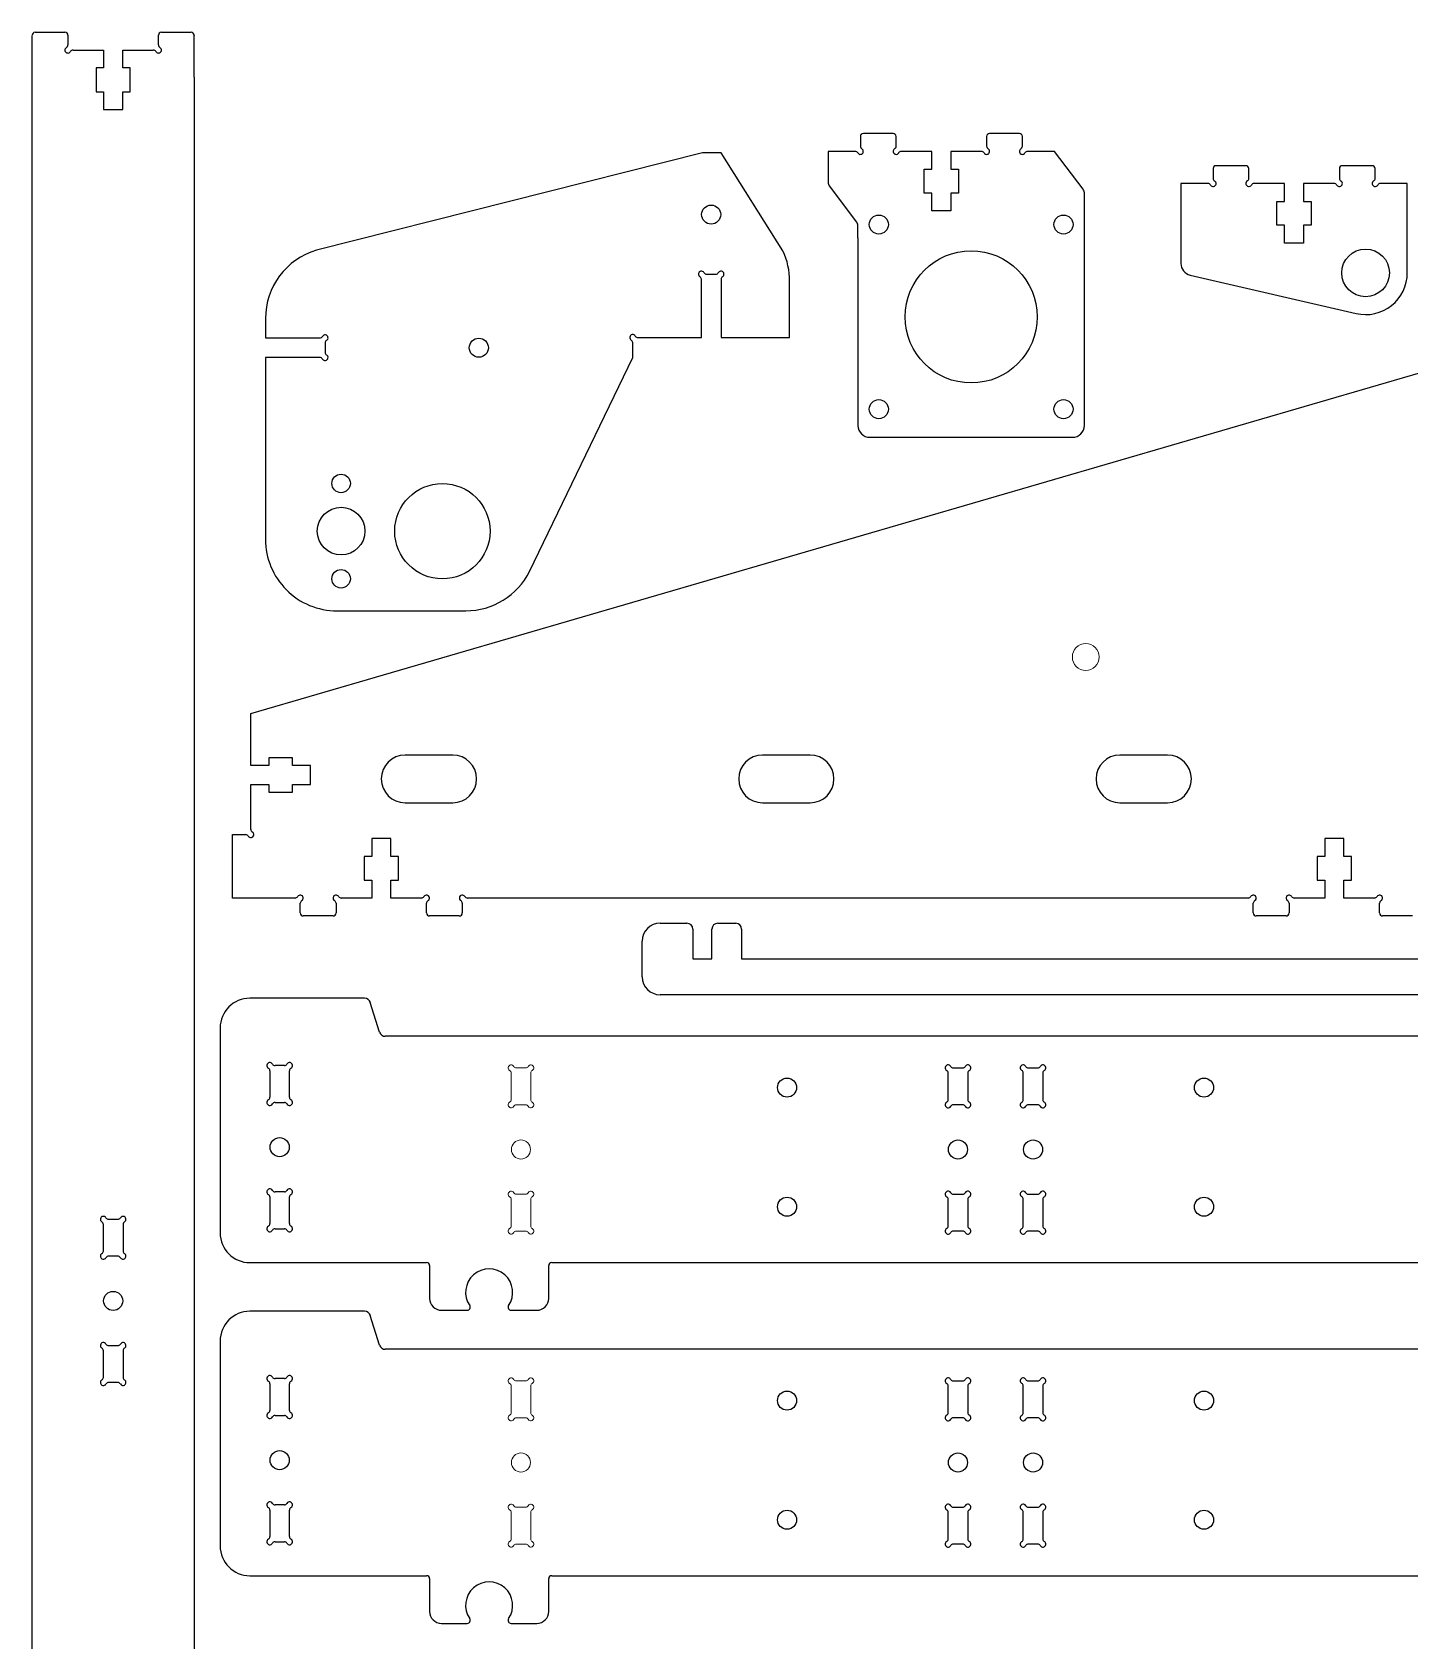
# Model space of a CAD drawing. Header units: millimetres. Extents: x 226 to 1021, y 321 to 821.
# Drawn here: x 237 to 468.3, y 499.8 to 769.8 of the extents above; entities that cross this region are included whole.
import ezdxf

# ---------------------------------------------------------------- set-up
doc = ezdxf.new("R2010")
doc.units = ezdxf.units.MM
for name, color, linetype in [('SLD-0', 179, 'Continuous'), ('SLD-0_2', 179, 'Continuous'), ('SLD-0_5', 179, 'Continuous'), ('WHITE', 179, 'Continuous')]:
    doc.layers.add(name, color=color, linetype=linetype)

msp = doc.modelspace()

# ---------------------------------------------------------------- linework, layer by layer
at = {"layer": 'SLD-0', "linetype": 'Continuous'}
for p, q in [((342.42, 620.22), (346.92, 620.22)), ((347.92, 619.22), (347.92, 614.22)), ((351.12, 614.22), (351.12, 619.22)), ((352.12, 620.22), (355.12, 620.22)), ((356.12, 619.22), (356.12, 614.22)), ((339.42, 611.22), (339.42, 617.22)), ((347.92, 614.22), (351.12, 614.22)), ((356.12, 614.22), (472.95, 614.22)), ((486.65, 608.22), (342.42, 608.22))]:
    msp.add_line(p, q, dxfattribs=at)
at = {"layer": 'SLD-0', "lineweight": 0}
for p, q in [((317.42, 590.61), (317.42, 595.08)), ((318.29, 595.94), (319.86, 595.94)), ((320.72, 595.08), (320.72, 590.61)), ((319.86, 589.74), (318.29, 589.74)), ((317.42, 569.41), (317.42, 573.88)), ((318.29, 574.74), (319.86, 574.74)), ((320.72, 573.88), (320.72, 569.41)), ((319.86, 568.54), (318.29, 568.54)), ((318.29, 543.39), (319.86, 543.39)), ((317.42, 538.05), (317.42, 542.52)), ((320.72, 542.52), (320.72, 538.05)), ((319.86, 537.19), (318.29, 537.19)), ((317.42, 516.85), (317.42, 521.32)), ((318.29, 522.19), (319.86, 522.19)), ((320.72, 521.32), (320.72, 516.85)), ((319.86, 515.99), (318.29, 515.99))]:
    msp.add_line(p, q, dxfattribs=at)
at = {"layer": 'SLD-0'}
for centre, radius in [((288.88, 694.05), 1.55), ((305.88, 686.04), 8), ((288.88, 686.05), 4), ((288.88, 678.05), 1.55)]:
    msp.add_circle(centre, radius, dxfattribs=at)
at = {"layer": 'SLD-0', "lineweight": 0}
for centre in [(319.07, 582.24), (319.07, 529.69)]:
    msp.add_circle(centre, 1.6, dxfattribs=at)
at = {"layer": 'SLD-0', "linetype": 'Continuous'}
for centre, radius, start, end in [((342.42, 617.22), 3, 90, 180), ((346.92, 619.22), 1, 0, 90), ((352.12, 619.22), 1, 90, 180), ((355.12, 619.22), 1, 0, 90), ((342.42, 611.22), 3, 180, 270)]:
    msp.add_arc(centre, radius, start, end, dxfattribs=at)
at = {"layer": 'SLD-0', "lineweight": 0}
for centre, start, end in [((317.42, 595.94), 30.0003, 240.0003), ((316.92, 595.08), 0, 60.0003), ((318.29, 596.44), 210.0003, 270), ((319.86, 596.44), 270, 330.0001), ((320.72, 595.94), 300.0003, 150.0001), ((321.22, 595.08), 120.0003, 180), ((317.42, 589.74), 120.0002, 330), ((316.92, 590.61), 300.0002, 0), ((318.29, 589.24), 90, 150), ((319.86, 589.24), 30.0004, 90), ((320.72, 589.74), 210.0004, 60), ((321.22, 590.61), 180, 240), ((317.42, 574.74), 30.0002, 240), ((320.72, 574.74), 300.0002, 150), ((316.92, 573.88), 0, 60), ((318.29, 575.24), 210.0002, 270), ((319.86, 575.24), 270, 330), ((321.22, 573.88), 120.0002, 180), ((317.42, 568.54), 120.0003, 330.0001), ((316.92, 569.41), 300.0003, 0), ((318.29, 568.04), 90, 150.0001), ((319.86, 568.04), 30.0002, 90), ((320.72, 568.54), 210.0002, 60), ((321.22, 569.41), 180, 240), ((317.42, 543.39), 30.0003, 240.0003), ((316.92, 542.52), 0, 60.0003), ((318.29, 543.89), 210.0003, 270), ((319.86, 543.89), 270, 330.0001), ((320.72, 543.39), 300.0003, 150.0001), ((321.22, 542.52), 120.0003, 180), ((317.42, 537.19), 120.0002, 330), ((316.92, 538.05), 300.0002, 0), ((320.72, 537.19), 210.0004, 60), ((321.22, 538.05), 180, 240), ((318.29, 536.69), 90, 150), ((319.86, 536.69), 30.0004, 90), ((317.42, 522.19), 30.0002, 240), ((316.92, 521.32), 0, 60), ((318.29, 522.69), 210.0002, 270), ((319.86, 522.69), 270, 330), ((320.72, 522.19), 300.0002, 150), ((321.22, 521.32), 120.0002, 180), ((317.42, 515.99), 120.0003, 330.0001), ((316.92, 516.85), 300.0003, 0), ((318.29, 515.49), 90, 150.0001), ((319.86, 515.49), 30.0002, 90), ((320.72, 515.99), 210.0002, 60), ((321.22, 516.85), 180, 240)]:
    msp.add_arc(centre, 0.5, start, end, dxfattribs=at)
at = {"layer": 'SLD-0_2', "linetype": 'Continuous'}
for p, q in [((237.01, 769.32), (237.01, 769.31)), ((264.21, 769.31), (264.21, 769.28)), ((413.45, 743.43), (408.65, 749.8)), ((375.45, 737.89), (370.85, 744)), ((413.65, 742.82), (413.65, 742.83)), ((413.65, 742.68), (413.65, 742.82)), ((413.65, 740.83), (413.65, 742.68)), ((375.65, 735.29), (375.65, 737.3))]:
    msp.add_line(p, q, dxfattribs=at)
for centre, start, end in [((371.65, 744.6), 180, 216.9749), ((412.65, 742.83), 360, 36.9749), ((374.65, 737.29), 360, 36.9749)]:
    msp.add_arc(centre, 1, start, end, dxfattribs=at)
at = {"layer": 'SLD-0_5', "color": 179, "linetype": 'Continuous', "lineweight": 15}
msp.add_circle((413.89, 664.92), 2.25, dxfattribs=at)
at = {"layer": 'WHITE', "linetype": 'Continuous'}
for p, q in [((237.51, 769.81), (242.51, 769.81)), ((258.71, 769.81), (263.71, 769.81)), ((243.01, 769.31), (243.01, 767.68)), ((258.21, 767.68), (258.21, 769.31)), ((243.88, 766.81), (249.01, 766.81)), ((249.01, 766.81), (249.01, 763.81)), ((252.21, 763.81), (252.21, 766.81)), ((252.21, 766.81), (257.34, 766.81)), ((237.01, 494.68), (237.01, 762.25)), ((249.01, 763.81), (247.74, 763.81)), ((247.74, 763.81), (247.74, 759.81)), ((253.49, 763.81), (252.21, 763.81)), ((253.49, 759.81), (253.49, 763.81)), ((264.21, 762.25), (264.21, 494.68)), ((247.74, 759.81), (249.01, 759.81)), ((249.01, 759.81), (249.01, 756.81)), ((252.21, 756.81), (252.21, 759.81)), ((252.21, 759.81), (253.49, 759.81)), ((249.01, 756.81), (252.21, 756.81)), ((376.05, 752.3), (376.05, 750.67)), ((381.55, 752.8), (376.55, 752.8)), ((382.05, 750.67), (382.05, 752.3)), ((397.25, 752.3), (397.25, 750.67)), ((402.75, 752.8), (397.75, 752.8)), ((403.25, 750.67), (403.25, 752.3)), ((273.72, 655.45), (595.81, 749.35)), ((349.56, 749.54), (284.74, 733.23)), ((352.66, 749.54), (349.56, 749.54)), ((363.05, 733.08), (352.66, 749.54)), ((375.18, 749.8), (370.65, 749.8)), ((370.65, 749.8), (370.65, 744.6)), ((388.05, 749.8), (382.91, 749.8)), ((388.05, 746.8), (388.05, 749.8)), ((396.38, 749.8), (391.25, 749.8)), ((391.25, 749.8), (391.25, 746.8)), ((408.65, 749.8), (404.11, 749.8)), ((386.77, 742.8), (386.77, 746.8)), ((386.77, 746.8), (388.05, 746.8)), ((391.25, 746.8), (392.52, 746.8)), ((392.52, 746.8), (392.52, 742.8)), ((435.27, 746.9), (435.27, 745.26)), ((440.77, 747.4), (435.77, 747.4)), ((441.27, 745.26), (441.27, 746.9)), ((456.47, 746.9), (456.47, 745.26)), ((461.97, 747.4), (456.97, 747.4)), ((462.47, 745.26), (462.47, 746.9)), ((388.05, 742.8), (386.77, 742.8)), ((388.05, 739.8), (388.05, 742.8)), ((392.52, 742.8), (391.25, 742.8)), ((391.25, 742.8), (391.25, 739.8)), ((434.4, 744.4), (429.87, 744.4)), ((429.87, 744.4), (429.87, 730.99)), ((447.27, 744.4), (442.13, 744.4)), ((447.27, 741.4), (447.27, 744.4)), ((455.6, 744.4), (450.47, 744.4)), ((450.47, 744.4), (450.47, 741.4)), ((467.87, 744.4), (463.33, 744.4)), ((467.87, 729.4), (467.87, 744.4)), ((413.65, 703.8), (413.65, 740.83)), ((445.99, 737.4), (445.99, 741.4)), ((445.99, 741.4), (447.27, 741.4)), ((450.47, 741.4), (451.74, 741.4)), ((451.74, 741.4), (451.74, 737.4)), ((391.25, 739.8), (388.05, 739.8)), ((447.27, 737.4), (445.99, 737.4)), ((447.27, 734.4), (447.27, 737.4)), ((451.74, 737.4), (450.47, 737.4)), ((450.47, 737.4), (450.47, 734.4)), ((375.65, 735.29), (375.65, 703.8)), ((450.47, 734.4), (447.27, 734.4)), ((350.22, 729.19), (351.79, 729.19)), ((349.36, 718.54), (349.36, 728.32)), ((352.66, 728.32), (352.66, 718.54)), ((364.18, 718.54), (364.18, 728)), ((431.41, 729.04), (459.29, 722.58)), ((276.18, 721.73), (276.18, 718.49)), ((276.18, 718.49), (285.31, 718.49)), ((338.7, 718.54), (349.36, 718.54)), ((352.66, 718.54), (364.18, 718.54)), ((286.18, 717.63), (286.18, 716.06)), ((337.83, 715.18), (337.83, 717.67)), ((285.31, 715.19), (276.18, 715.19)), ((276.18, 715.19), (276.18, 684.67)), ((320.5, 679.27), (337.83, 715.18)), ((377.65, 701.8), (411.65, 701.8)), ((288.18, 672.67), (309.79, 672.67)), ((273.72, 646.7), (273.72, 655.45)), ((307.62, 648.45), (299.62, 648.45)), ((367.62, 648.45), (359.62, 648.45)), ((427.62, 648.45), (419.62, 648.45)), ((276.72, 646.7), (273.72, 646.7)), ((280.72, 647.98), (276.72, 647.98)), ((276.72, 647.98), (276.72, 646.7)), ((280.72, 646.7), (280.72, 647.98)), ((283.72, 646.7), (280.72, 646.7)), ((283.72, 643.5), (283.72, 646.7)), ((273.72, 635.97), (273.72, 643.5)), ((273.72, 643.5), (276.72, 643.5)), ((276.72, 643.5), (276.72, 642.23)), ((280.72, 642.23), (280.72, 643.5)), ((280.72, 643.5), (283.72, 643.5)), ((276.72, 642.23), (280.72, 642.23)), ((299.62, 640.45), (307.62, 640.45)), ((359.62, 640.45), (367.62, 640.45)), ((419.62, 640.45), (427.62, 640.45)), ((270.62, 624.45), (270.62, 635.1)), ((270.62, 635.1), (272.86, 635.1)), ((297.22, 634.45), (294.02, 634.45)), ((294.02, 634.45), (294.02, 631.45)), ((297.22, 631.45), (297.22, 634.45)), ((457.22, 634.45), (454.02, 634.45)), ((454.02, 634.45), (454.02, 631.45)), ((457.22, 631.45), (457.22, 634.45)), ((294.02, 631.45), (292.75, 631.45)), ((292.75, 631.45), (292.75, 627.45)), ((298.5, 631.45), (297.22, 631.45)), ((298.5, 627.45), (298.5, 631.45)), ((454.02, 631.45), (452.75, 631.45)), ((452.75, 631.45), (452.75, 627.45)), ((458.5, 631.45), (457.22, 631.45)), ((458.5, 627.45), (458.5, 631.45)), ((292.75, 627.45), (294.02, 627.45)), ((294.02, 627.45), (294.02, 624.45)), ((297.22, 624.45), (297.22, 627.45)), ((297.22, 627.45), (298.5, 627.45)), ((452.75, 627.45), (454.02, 627.45)), ((454.02, 627.45), (454.02, 624.45)), ((457.22, 624.45), (457.22, 627.45)), ((457.22, 627.45), (458.5, 627.45)), ((281.16, 624.45), (270.62, 624.45)), ((294.02, 624.45), (288.89, 624.45)), ((302.36, 624.45), (297.22, 624.45)), ((441.16, 624.45), (310.09, 624.45)), ((454.02, 624.45), (448.89, 624.45)), ((462.36, 624.45), (457.22, 624.45)), ((282.02, 621.95), (282.02, 623.58)), ((287.52, 621.45), (282.52, 621.45)), ((288.02, 623.58), (288.02, 621.95)), ((303.22, 621.95), (303.22, 623.58)), ((308.72, 621.45), (303.72, 621.45)), ((309.22, 623.58), (309.22, 621.95)), ((442.02, 621.95), (442.02, 623.58)), ((447.52, 621.45), (442.52, 621.45)), ((448.02, 623.58), (448.02, 621.95)), ((463.22, 621.95), (463.22, 623.58)), ((468.72, 621.45), (463.72, 621.45)), ((292.83, 607.63), (273.56, 607.63)), ((295.34, 601.95), (293.78, 606.93)), ((268.56, 602.63), (268.56, 568.24)), ((501.18, 601.24), (296.3, 601.24)), ((276.91, 595.47), (276.91, 591)), ((279.35, 596.33), (277.78, 596.33)), ((280.21, 591), (280.21, 595.47)), ((390.79, 590.61), (390.79, 595.08)), ((391.65, 595.94), (393.22, 595.94)), ((394.09, 595.08), (394.09, 590.61)), ((403.39, 590.61), (403.39, 595.08)), ((404.25, 595.94), (405.82, 595.94)), ((406.69, 595.08), (406.69, 590.61)), ((277.78, 590.13), (279.35, 590.13)), ((393.22, 589.74), (391.65, 589.74)), ((405.82, 589.74), (404.25, 589.74)), ((276.91, 574.27), (276.91, 569.8)), ((279.35, 575.13), (277.78, 575.13)), ((280.21, 569.8), (280.21, 574.27)), ((390.79, 569.41), (390.79, 573.88)), ((391.65, 574.74), (393.22, 574.74)), ((394.09, 573.88), (394.09, 569.41)), ((403.39, 569.41), (403.39, 573.88)), ((404.25, 574.74), (405.82, 574.74)), ((406.69, 573.88), (406.69, 569.41)), ((249.83, 570.52), (251.39, 570.52)), ((248.96, 565.18), (248.96, 569.65)), ((252.26, 569.65), (252.26, 565.18)), ((277.78, 568.93), (279.35, 568.93)), ((393.22, 568.54), (391.65, 568.54)), ((405.82, 568.54), (404.25, 568.54)), ((251.39, 564.32), (249.83, 564.32)), ((273.56, 563.24), (303.23, 563.24)), ((303.73, 562.74), (303.73, 557.25)), ((323.73, 557.25), (323.73, 562.74)), ((324.23, 563.24), (473.24, 563.24)), ((292.83, 555.08), (273.56, 555.08)), ((295.34, 549.39), (293.78, 554.37)), ((305.73, 555.25), (310.05, 555.25)), ((317.42, 555.25), (321.73, 555.25)), ((248.96, 543.98), (248.96, 548.45)), ((249.83, 549.32), (251.39, 549.32)), ((252.26, 548.45), (252.26, 543.98)), ((268.56, 550.08), (268.56, 515.69)), ((501.18, 548.69), (296.3, 548.69)), ((251.39, 543.12), (249.83, 543.12)), ((276.91, 542.91), (276.91, 538.44)), ((279.35, 543.78), (277.78, 543.78)), ((280.21, 538.44), (280.21, 542.91)), ((391.65, 543.39), (393.22, 543.39)), ((404.25, 543.39), (405.82, 543.39)), ((390.79, 538.05), (390.79, 542.52)), ((394.09, 542.52), (394.09, 538.05)), ((403.39, 538.05), (403.39, 542.52)), ((406.69, 542.52), (406.69, 538.05)), ((277.78, 537.58), (279.35, 537.58)), ((393.22, 537.19), (391.65, 537.19)), ((405.82, 537.19), (404.25, 537.19)), ((276.91, 521.71), (276.91, 517.24)), ((279.35, 522.58), (277.78, 522.58)), ((280.21, 517.24), (280.21, 521.71)), ((390.79, 516.85), (390.79, 521.32)), ((391.65, 522.19), (393.22, 522.19)), ((394.09, 521.32), (394.09, 516.85)), ((403.39, 516.85), (403.39, 521.32)), ((404.25, 522.19), (405.82, 522.19)), ((406.69, 521.32), (406.69, 516.85)), ((277.78, 516.38), (279.35, 516.38)), ((393.22, 515.99), (391.65, 515.99)), ((405.82, 515.99), (404.25, 515.99)), ((273.56, 510.69), (303.23, 510.69)), ((324.23, 510.69), (473.24, 510.69)), ((303.73, 510.19), (303.73, 504.69)), ((323.73, 504.69), (323.73, 510.19)), ((305.73, 502.69), (310.05, 502.69)), ((317.42, 502.69), (321.73, 502.69))]:
    msp.add_line(p, q, dxfattribs=at)
at = {"layer": 'WHITE'}
for p, q in [((237.01, 762.25), (237.01, 769.28)), ((264.21, 762.25), (264.21, 769.28))]:
    msp.add_line(p, q, dxfattribs=at)
at = {"layer": 'WHITE', "linetype": 'Continuous'}
for centre, radius in [((351, 739.19), 1.6), ((379.15, 737.52), 1.6), ((410.15, 737.52), 1.6), ((394.65, 722.02), 11.1), ((460.87, 729.4), 4), ((312, 716.84), 1.6), ((379.15, 706.52), 1.6), ((410.15, 706.52), 1.6), ((363.74, 592.63), 1.6), ((433.74, 592.63), 1.6), ((278.56, 582.63), 1.6), ((392.44, 582.24), 1.6), ((405.04, 582.24), 1.6), ((363.74, 572.63), 1.6), ((433.74, 572.63), 1.6), ((250.61, 556.82), 1.6), ((363.74, 540.08), 1.6), ((433.74, 540.08), 1.6), ((278.56, 530.08), 1.6), ((392.44, 529.69), 1.6), ((405.04, 529.69), 1.6), ((363.74, 520.08), 1.6), ((433.74, 520.08), 1.6)]:
    msp.add_circle(centre, radius, dxfattribs=at)
for centre, radius, start, end in [((237.51, 769.31), 0.5, 90, 180), ((242.51, 769.31), 0.5, 0, 90), ((258.71, 769.31), 0.5, 90, 180), ((263.71, 769.31), 0.5, 0, 90), ((243.01, 766.81), 0.5, 120.0002, 330), ((242.51, 767.68), 0.5, 300.0002, 0), ((258.21, 766.81), 0.5, 210.0002, 60), ((258.71, 767.68), 0.5, 180, 240), ((243.88, 766.31), 0.5, 90, 150), ((257.34, 766.31), 0.5, 30.0002, 90), ((376.55, 752.3), 0.5, 90, 180), ((381.55, 752.3), 0.5, 0, 90), ((397.75, 752.3), 0.5, 90, 180), ((402.75, 752.3), 0.5, 0, 90), ((375.18, 749.3), 0.5, 30.0002, 90), ((376.05, 749.8), 0.5, 210.0002, 60), ((376.55, 750.67), 0.5, 180, 240), ((382.05, 749.8), 0.5, 120.0002, 330), ((381.55, 750.67), 0.5, 300.0002, 0), ((382.91, 749.3), 0.5, 90, 150), ((396.38, 749.3), 0.5, 30.0002, 90), ((397.25, 749.8), 0.5, 210.0002, 60), ((397.75, 750.67), 0.5, 180, 240), ((403.25, 749.8), 0.5, 120.0002, 330), ((402.75, 750.67), 0.5, 300.0002, 0), ((404.11, 749.3), 0.5, 90, 150), ((435.77, 746.9), 0.5, 90, 180), ((440.77, 746.9), 0.5, 0, 90), ((456.97, 746.9), 0.5, 90, 180), ((461.97, 746.9), 0.5, 0, 90), ((434.4, 743.9), 0.5, 30.0002, 90), ((435.27, 744.4), 0.5, 210.0002, 60), ((435.77, 745.26), 0.5, 180, 240), ((441.27, 744.4), 0.5, 120.0002, 330), ((440.77, 745.26), 0.5, 300.0002, 0), ((442.13, 743.9), 0.5, 90, 150), ((455.6, 743.9), 0.5, 30.0002, 90), ((456.47, 744.4), 0.5, 210.0002, 60), ((456.97, 745.26), 0.5, 180, 240), ((462.47, 744.4), 0.5, 120.0002, 330), ((461.97, 745.26), 0.5, 300.0002, 0), ((463.33, 743.9), 0.5, 90, 150), ((288.18, 721.73), 12, 106.6367, 179.9993), ((352.18, 728), 12, 359.9993, 25.0346), ((349.36, 729.19), 0.5, 29.9862, 239.9861), ((350.22, 729.69), 0.5, 209.9862, 269.9862), ((351.79, 729.69), 0.5, 269.9862, 329.986), ((352.66, 729.19), 0.5, 299.9862, 149.986), ((431.87, 730.99), 2, 180, 256.9536), ((460.87, 729.4), 7, 256.9536, 0), ((348.86, 728.32), 0.5, 359.9862, 59.986), ((353.16, 728.32), 0.5, 119.9862, 179.9862), ((285.31, 718.99), 0.5, 269.9862, 329.986), ((286.18, 718.49), 0.5, 299.9862, 149.986), ((337.83, 718.54), 0.5, 29.9862, 239.986), ((338.7, 719.04), 0.5, 209.9862, 269.9862), ((286.68, 717.63), 0.5, 119.9862, 179.9862), ((286.68, 716.06), 0.5, 179.9862, 239.986), ((337.33, 717.67), 0.5, 359.9862, 59.986), ((285.31, 714.69), 0.5, 29.9863, 89.9862), ((286.18, 715.19), 0.5, 209.9862, 59.9861), ((377.65, 703.8), 2, 180, 270), ((411.65, 703.8), 2, 270, 360), ((288.18, 684.67), 12, 179.9993, 269.9993), ((309.79, 684.67), 12, 269.9993, 333.2668), ((299.62, 644.45), 4, 90, 270), ((307.62, 644.45), 4, 270, 90), ((359.62, 644.45), 4, 90, 270), ((367.62, 644.45), 4, 270, 90), ((419.62, 644.45), 4, 90, 270), ((427.62, 644.45), 4, 270, 90), ((272.86, 634.6), 0.5, 30, 90), ((273.72, 635.1), 0.5, 210, 59.9998), ((274.22, 635.97), 0.5, 180, 239.9998), ((281.16, 624.95), 0.5, 270, 330), ((282.02, 624.45), 0.5, 300.0002, 150), ((282.52, 623.58), 0.5, 120.0002, 180), ((288.02, 624.45), 0.5, 30.0002, 240), ((287.52, 623.58), 0.5, 0, 60), ((288.89, 624.95), 0.5, 210.0002, 270), ((302.36, 624.95), 0.5, 270, 330), ((303.22, 624.45), 0.5, 300.0002, 150), ((303.72, 623.58), 0.5, 120.0002, 180), ((309.22, 624.45), 0.5, 30.0002, 240), ((308.72, 623.58), 0.5, 0, 60), ((310.09, 624.95), 0.5, 210.0002, 270), ((441.16, 624.95), 0.5, 270, 330), ((442.02, 624.45), 0.5, 300.0002, 150), ((442.52, 623.58), 0.5, 120.0002, 180), ((448.02, 624.45), 0.5, 30.0002, 240), ((447.52, 623.58), 0.5, 0, 60), ((448.89, 624.95), 0.5, 210.0002, 270), ((462.36, 624.95), 0.5, 270, 330), ((463.22, 624.45), 0.5, 300.0002, 150), ((463.72, 623.58), 0.5, 120.0002, 180), ((282.52, 621.95), 0.5, 180, 270), ((287.52, 621.95), 0.5, 270, 0), ((303.72, 621.95), 0.5, 180, 270), ((308.72, 621.95), 0.5, 270, 0), ((442.52, 621.95), 0.5, 180, 270), ((447.52, 621.95), 0.5, 270, 0), ((463.72, 621.95), 0.5, 180, 270), ((273.56, 602.63), 5, 90, 180), ((292.83, 606.63), 1, 17.3857, 90), ((296.3, 602.24), 1, 197.3857, 270), ((276.91, 596.33), 0.5, 30, 239.9998), ((280.21, 596.33), 0.5, 300, 149.9998), ((276.41, 595.47), 0.5, 0, 59.9998), ((277.78, 596.83), 0.5, 210, 270), ((279.35, 596.83), 0.5, 270, 329.9998), ((280.71, 595.47), 0.5, 120, 180), ((390.79, 595.94), 0.5, 30.0002, 240), ((390.29, 595.08), 0.5, 0, 60), ((391.65, 596.44), 0.5, 210.0002, 270), ((393.22, 596.44), 0.5, 270, 330), ((394.09, 595.94), 0.5, 300.0002, 150), ((394.59, 595.08), 0.5, 120.0002, 180), ((403.39, 595.94), 0.5, 30.0002, 240), ((402.89, 595.08), 0.5, 0, 60), ((404.25, 596.44), 0.5, 210.0002, 270), ((405.82, 596.44), 0.5, 270, 330), ((406.69, 595.94), 0.5, 300.0002, 150), ((407.19, 595.08), 0.5, 120.0002, 180), ((276.91, 590.13), 0.5, 120, 329.9998), ((276.41, 591), 0.5, 300, 0), ((277.78, 589.63), 0.5, 90, 149.9998), ((279.35, 589.63), 0.5, 30, 90), ((280.21, 590.13), 0.5, 210, 59.9998), ((280.71, 591), 0.5, 180, 239.9998), ((390.79, 589.74), 0.5, 120.0002, 330), ((390.29, 590.61), 0.5, 300.0002, 0), ((391.65, 589.24), 0.5, 90, 150), ((393.22, 589.24), 0.5, 30.0002, 90), ((394.09, 589.74), 0.5, 210.0002, 60), ((394.59, 590.61), 0.5, 180, 240), ((403.39, 589.74), 0.5, 120.0002, 330), ((402.89, 590.61), 0.5, 300.0002, 0), ((404.25, 589.24), 0.5, 90, 150), ((405.82, 589.24), 0.5, 30.0002, 90), ((406.69, 589.74), 0.5, 210.0002, 60), ((407.19, 590.61), 0.5, 180, 240), ((276.91, 575.13), 0.5, 30, 239.9998), ((277.78, 575.63), 0.5, 210, 270), ((279.35, 575.63), 0.5, 270, 329.9998), ((280.21, 575.13), 0.5, 300, 149.9998), ((390.79, 574.74), 0.5, 30.0002, 240), ((394.09, 574.74), 0.5, 300.0002, 150), ((403.39, 574.74), 0.5, 30.0002, 240), ((406.69, 574.74), 0.5, 300.0002, 150), ((276.41, 574.27), 0.5, 0, 59.9998), ((280.71, 574.27), 0.5, 120, 180), ((390.29, 573.88), 0.5, 0, 60), ((391.65, 575.24), 0.5, 210.0002, 270), ((393.22, 575.24), 0.5, 270, 330), ((394.59, 573.88), 0.5, 120.0002, 180), ((402.89, 573.88), 0.5, 0, 60), ((404.25, 575.24), 0.5, 210.0002, 270), ((405.82, 575.24), 0.5, 270, 330), ((407.19, 573.88), 0.5, 120.0002, 180), ((248.96, 570.52), 0.5, 30.0002, 240), ((248.46, 569.65), 0.5, 0, 60), ((249.83, 571.02), 0.5, 210.0002, 270), ((251.39, 571.02), 0.5, 270, 330), ((252.26, 570.52), 0.5, 300.0002, 150), ((252.76, 569.65), 0.5, 120.0002, 180), ((273.56, 568.24), 5, 180, 270), ((276.91, 568.93), 0.5, 120, 329.9998), ((276.41, 569.8), 0.5, 300, 0), ((277.78, 568.43), 0.5, 90, 149.9998), ((279.35, 568.43), 0.5, 30, 90), ((280.21, 568.93), 0.5, 210, 59.9998), ((280.71, 569.8), 0.5, 180, 239.9998), ((390.79, 568.54), 0.5, 120.0002, 330), ((390.29, 569.41), 0.5, 300.0002, 0), ((391.65, 568.04), 0.5, 90, 150), ((393.22, 568.04), 0.5, 30.0002, 90), ((394.09, 568.54), 0.5, 210.0002, 60), ((394.59, 569.41), 0.5, 180, 240), ((403.39, 568.54), 0.5, 120.0002, 330), ((402.89, 569.41), 0.5, 300.0002, 0), ((404.25, 568.04), 0.5, 90, 150), ((405.82, 568.04), 0.5, 30.0002, 90), ((406.69, 568.54), 0.5, 210.0002, 60), ((407.19, 569.41), 0.5, 180, 240), ((248.96, 564.32), 0.5, 120.0002, 330), ((248.46, 565.18), 0.5, 300.0002, 0), ((252.26, 564.32), 0.5, 210.0002, 60), ((252.76, 565.18), 0.5, 180, 240), ((249.83, 563.82), 0.5, 90, 150), ((251.39, 563.82), 0.5, 30.0002, 90), ((303.23, 562.74), 0.5, 0, 90), ((313.73, 558.24), 3.95, 325.8766, 214.1234), ((324.23, 562.74), 0.5, 90, 180), ((305.73, 557.25), 2, 180, 270), ((321.73, 557.25), 2, 270, 0), ((273.56, 550.08), 5, 90, 180), ((292.83, 554.08), 1, 17.3857, 90), ((310.05, 555.75), 0.5, 270, 34.1234), ((317.42, 555.75), 0.5, 145.8766, 270), ((248.96, 549.32), 0.5, 30.0002, 240), ((248.46, 548.45), 0.5, 0, 60), ((249.83, 549.82), 0.5, 210.0002, 270), ((251.39, 549.82), 0.5, 270, 330), ((252.26, 549.32), 0.5, 300.0002, 150), ((252.76, 548.45), 0.5, 120.0002, 180), ((296.3, 549.69), 1, 197.3857, 270), ((248.96, 543.12), 0.5, 120.0002, 330), ((248.46, 543.98), 0.5, 300.0002, 0), ((249.83, 542.62), 0.5, 90, 150), ((251.39, 542.62), 0.5, 30.0002, 90), ((252.26, 543.12), 0.5, 210.0002, 60), ((252.76, 543.98), 0.5, 180, 240), ((276.91, 543.78), 0.5, 30, 239.9998), ((276.41, 542.91), 0.5, 0, 59.9998), ((277.78, 544.28), 0.5, 210, 270), ((279.35, 544.28), 0.5, 270, 329.9998), ((280.21, 543.78), 0.5, 300, 149.9998), ((280.71, 542.91), 0.5, 120, 180), ((390.79, 543.39), 0.5, 30.0002, 240), ((390.29, 542.52), 0.5, 0, 60), ((391.65, 543.89), 0.5, 210.0002, 270), ((393.22, 543.89), 0.5, 270, 330), ((394.09, 543.39), 0.5, 300.0002, 150), ((394.59, 542.52), 0.5, 120.0002, 180), ((403.39, 543.39), 0.5, 30.0002, 240), ((402.89, 542.52), 0.5, 0, 60), ((404.25, 543.89), 0.5, 210.0002, 270), ((405.82, 543.89), 0.5, 270, 330), ((406.69, 543.39), 0.5, 300.0002, 150), ((407.19, 542.52), 0.5, 120.0002, 180), ((276.91, 537.58), 0.5, 120, 329.9998), ((276.41, 538.44), 0.5, 300, 0), ((277.78, 537.08), 0.5, 90, 149.9998), ((279.35, 537.08), 0.5, 30, 90), ((280.21, 537.58), 0.5, 210, 59.9998), ((280.71, 538.44), 0.5, 180, 239.9998), ((390.79, 537.19), 0.5, 120.0002, 330), ((390.29, 538.05), 0.5, 300.0002, 0), ((394.09, 537.19), 0.5, 210.0002, 60), ((394.59, 538.05), 0.5, 180, 240), ((403.39, 537.19), 0.5, 120.0002, 330), ((402.89, 538.05), 0.5, 300.0002, 0), ((406.69, 537.19), 0.5, 210.0002, 60), ((407.19, 538.05), 0.5, 180, 240), ((391.65, 536.69), 0.5, 90, 150), ((393.22, 536.69), 0.5, 30.0002, 90), ((404.25, 536.69), 0.5, 90, 150), ((405.82, 536.69), 0.5, 30.0002, 90), ((276.91, 522.58), 0.5, 30, 239.9998), ((276.41, 521.71), 0.5, 0, 59.9998), ((277.78, 523.08), 0.5, 210, 270), ((279.35, 523.08), 0.5, 270, 329.9998), ((280.21, 522.58), 0.5, 300, 149.9998), ((280.71, 521.71), 0.5, 120, 180), ((390.79, 522.19), 0.5, 30.0002, 240), ((390.29, 521.32), 0.5, 0, 60), ((391.65, 522.69), 0.5, 210.0002, 270), ((393.22, 522.69), 0.5, 270, 330), ((394.09, 522.19), 0.5, 300.0002, 150), ((394.59, 521.32), 0.5, 120.0002, 180), ((403.39, 522.19), 0.5, 30.0002, 240), ((402.89, 521.32), 0.5, 0, 60), ((404.25, 522.69), 0.5, 210.0002, 270), ((405.82, 522.69), 0.5, 270, 330), ((406.69, 522.19), 0.5, 300.0002, 150), ((407.19, 521.32), 0.5, 120.0002, 180), ((276.91, 516.38), 0.5, 120, 329.9998), ((276.41, 517.24), 0.5, 300, 0), ((277.78, 515.88), 0.5, 90, 149.9998), ((279.35, 515.88), 0.5, 30, 90), ((280.21, 516.38), 0.5, 210, 59.9998), ((280.71, 517.24), 0.5, 180, 239.9998), ((390.79, 515.99), 0.5, 120.0002, 330), ((390.29, 516.85), 0.5, 300.0002, 0), ((391.65, 515.49), 0.5, 90, 150), ((393.22, 515.49), 0.5, 30.0002, 90), ((394.09, 515.99), 0.5, 210.0002, 60), ((394.59, 516.85), 0.5, 180, 240), ((403.39, 515.99), 0.5, 120.0002, 330), ((402.89, 516.85), 0.5, 300.0002, 0), ((404.25, 515.49), 0.5, 90, 150), ((405.82, 515.49), 0.5, 30.0002, 90), ((406.69, 515.99), 0.5, 210.0002, 60), ((407.19, 516.85), 0.5, 180, 240), ((273.56, 515.69), 5, 180, 270), ((303.23, 510.19), 0.5, 0, 90), ((324.23, 510.19), 0.5, 90, 180), ((313.73, 505.69), 3.95, 325.8766, 214.1234), ((305.73, 504.69), 2, 180, 270), ((310.05, 503.19), 0.5, 270, 34.1234), ((317.42, 503.19), 0.5, 145.8766, 270), ((321.73, 504.69), 2, 270, 0)]:
    msp.add_arc(centre, radius, start, end, dxfattribs=at)

doc.saveas('drawing.dxf')
